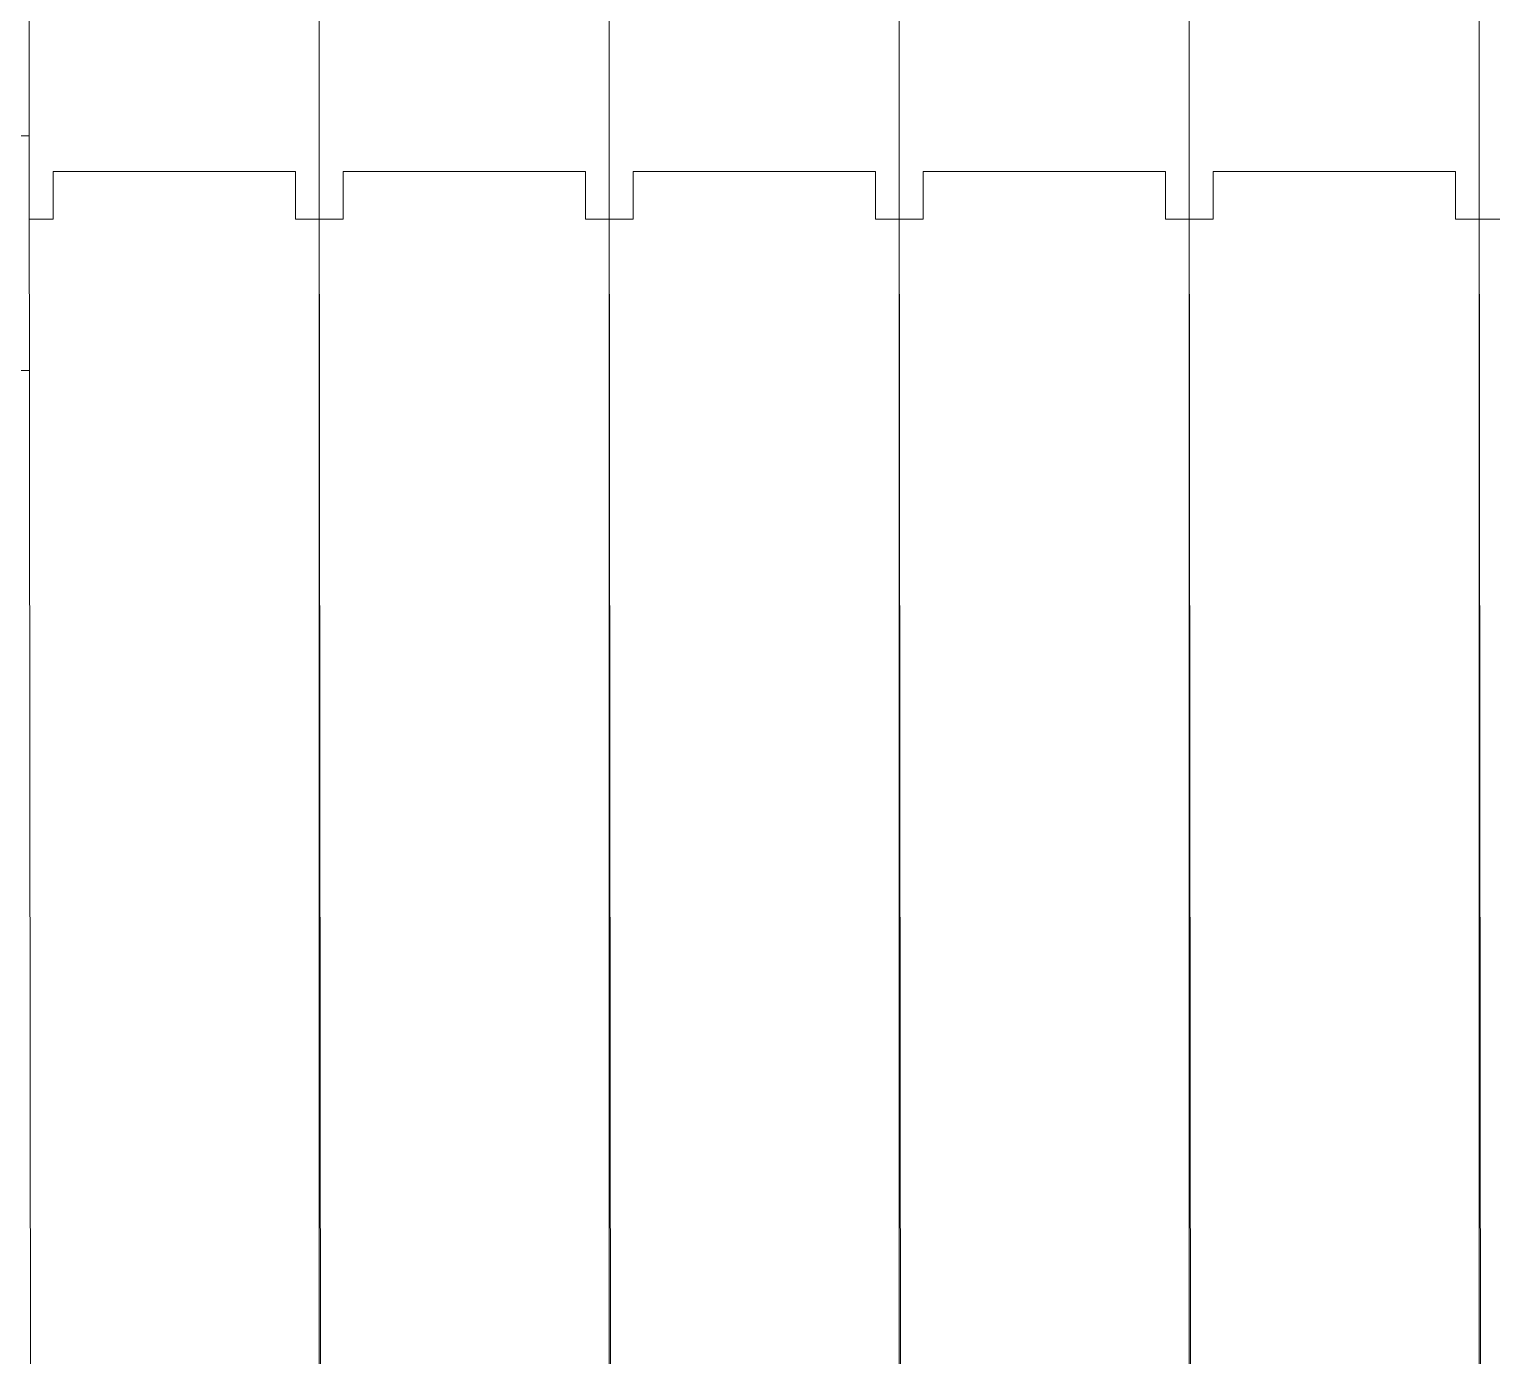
# Model space of a CAD drawing. Header units: millimetres. Extents: x 1359 to 3577, y 1336 to 3557.
# Drawn here: x 1747.06 to 1777.83, y 2548.72 to 2576.61 of the extents above; entities that cross this region are included whole.
import ezdxf

# ---------------------------------------------------------------- set-up
doc = ezdxf.new("R2010")
doc.units = ezdxf.units.MM
doc.layers.add('000-PI-Oprema', color=30, linetype='Continuous', lineweight=5)
doc.layers.add('002-PI-Kabelska kanalica', color=150, linetype='Continuous')

msp = doc.modelspace()

# ---------------------------------------------------------------- linework, layer by layer
at = {"layer": '000-PI-Oprema', "color": 0, "linetype": 'ByBlock', "lineweight": 0}
for p, q in [((1747.065, 2574.322), (1747.065, 2584.672)), ((1747.065, 2574.322), (1747.065, 2584.672)), ((1753.165, 2574.322), (1753.165, 2584.672)), ((1753.165, 2574.322), (1753.165, 2584.672)), ((1753.165, 2574.322), (1753.165, 2584.672)), ((1753.165, 2574.322), (1753.165, 2584.672)), ((1759.265, 2574.322), (1759.265, 2584.672)), ((1759.265, 2574.322), (1759.265, 2584.672)), ((1759.265, 2574.322), (1759.265, 2584.672)), ((1759.265, 2574.322), (1759.265, 2584.672)), ((1765.365, 2574.322), (1765.365, 2584.672)), ((1765.365, 2574.322), (1765.365, 2584.672)), ((1765.365, 2574.322), (1765.365, 2584.672)), ((1765.365, 2574.322), (1765.365, 2584.672)), ((1771.465, 2574.322), (1771.465, 2584.672)), ((1771.465, 2574.322), (1771.465, 2584.672)), ((1771.465, 2574.322), (1771.465, 2584.672)), ((1771.465, 2574.322), (1771.465, 2584.672)), ((1777.565, 2574.322), (1777.565, 2584.672)), ((1777.565, 2574.322), (1777.565, 2584.672)), ((1777.565, 2574.322), (1777.565, 2584.672)), ((1777.565, 2574.322), (1777.565, 2584.672)), ((1747.09, 2548.121), (1747.065, 2574.322)), ((1747.09, 2548.121), (1747.065, 2574.322)), ((1753.19, 2548.121), (1753.165, 2574.322)), ((1753.19, 2548.121), (1753.165, 2574.322)), ((1753.165, 2572.622), (1753.165, 2574.322)), ((1753.165, 2572.622), (1753.165, 2574.322)), ((1759.29, 2548.121), (1759.265, 2574.322)), ((1759.29, 2548.121), (1759.265, 2574.322)), ((1759.265, 2572.622), (1759.265, 2574.322)), ((1759.265, 2572.622), (1759.265, 2574.322)), ((1765.39, 2548.121), (1765.365, 2574.322)), ((1765.39, 2548.121), (1765.365, 2574.322)), ((1765.365, 2572.622), (1765.365, 2574.322)), ((1765.365, 2572.622), (1765.365, 2574.322)), ((1771.49, 2548.121), (1771.465, 2574.322)), ((1771.49, 2548.121), (1771.465, 2574.322)), ((1771.465, 2572.622), (1771.465, 2574.322)), ((1771.465, 2572.622), (1771.465, 2574.322)), ((1777.59, 2548.121), (1777.565, 2574.322)), ((1777.59, 2548.121), (1777.565, 2574.322)), ((1777.565, 2572.622), (1777.565, 2574.322)), ((1777.565, 2572.622), (1777.565, 2574.322)), ((1747.065, 2573.672), (1747.065, 2573.672)), ((1747.065, 2573.672), (1747.065, 2573.672)), ((1747.565, 2573.622), (1752.665, 2573.622)), ((1747.565, 2573.622), (1747.565, 2573.622)), ((1747.565, 2573.622), (1747.565, 2572.622)), ((1752.665, 2573.622), (1752.665, 2573.622)), ((1752.665, 2573.622), (1752.665, 2572.622)), ((1753.165, 2573.672), (1753.165, 2573.672)), ((1753.165, 2573.672), (1753.165, 2573.672)), ((1753.165, 2573.672), (1753.165, 2573.672)), ((1753.165, 2573.672), (1753.165, 2573.672)), ((1753.665, 2573.622), (1758.765, 2573.622)), ((1753.665, 2573.622), (1753.665, 2573.622)), ((1753.665, 2573.622), (1753.665, 2572.622)), ((1758.765, 2573.622), (1758.765, 2573.622)), ((1758.765, 2573.622), (1758.765, 2572.622)), ((1759.265, 2573.672), (1759.265, 2573.672)), ((1759.265, 2573.672), (1759.265, 2573.672)), ((1759.265, 2573.672), (1759.265, 2573.672)), ((1759.265, 2573.672), (1759.265, 2573.672)), ((1759.765, 2573.622), (1764.865, 2573.622)), ((1759.765, 2573.622), (1759.765, 2573.622)), ((1759.765, 2573.622), (1759.765, 2572.622)), ((1764.865, 2573.622), (1764.865, 2573.622)), ((1764.865, 2573.622), (1764.865, 2572.622)), ((1765.365, 2573.672), (1765.365, 2573.672)), ((1765.365, 2573.672), (1765.365, 2573.672)), ((1765.365, 2573.672), (1765.365, 2573.672)), ((1765.365, 2573.672), (1765.365, 2573.672)), ((1765.865, 2573.622), (1770.965, 2573.622)), ((1765.865, 2573.622), (1765.865, 2573.622)), ((1765.865, 2573.622), (1765.865, 2572.622)), ((1770.965, 2573.622), (1770.965, 2573.622)), ((1770.965, 2573.622), (1770.965, 2572.622)), ((1771.465, 2573.672), (1771.465, 2573.672)), ((1771.465, 2573.672), (1771.465, 2573.672)), ((1771.465, 2573.672), (1771.465, 2573.672)), ((1771.465, 2573.672), (1771.465, 2573.672)), ((1771.965, 2573.622), (1777.065, 2573.622)), ((1771.965, 2573.622), (1771.965, 2573.622)), ((1771.965, 2573.622), (1771.965, 2572.622)), ((1777.065, 2573.622), (1777.065, 2573.622)), ((1777.065, 2573.622), (1777.065, 2572.622)), ((1777.565, 2573.672), (1777.565, 2573.672)), ((1777.565, 2573.672), (1777.565, 2573.672)), ((1777.565, 2573.672), (1777.565, 2573.672)), ((1777.565, 2573.672), (1777.565, 2573.672)), ((1747.065, 2572.872), (1747.065, 2572.872)), ((1747.065, 2572.872), (1747.065, 2572.872)), ((1753.165, 2572.872), (1753.165, 2572.872)), ((1753.165, 2572.872), (1753.165, 2572.872)), ((1753.165, 2572.872), (1753.165, 2572.872)), ((1753.165, 2572.872), (1753.165, 2572.872)), ((1759.265, 2572.872), (1759.265, 2572.872)), ((1759.265, 2572.872), (1759.265, 2572.872)), ((1759.265, 2572.872), (1759.265, 2572.872)), ((1759.265, 2572.872), (1759.265, 2572.872)), ((1765.365, 2572.872), (1765.365, 2572.872)), ((1765.365, 2572.872), (1765.365, 2572.872)), ((1765.365, 2572.872), (1765.365, 2572.872)), ((1765.365, 2572.872), (1765.365, 2572.872)), ((1771.465, 2572.872), (1771.465, 2572.872)), ((1771.465, 2572.872), (1771.465, 2572.872)), ((1771.465, 2572.872), (1771.465, 2572.872)), ((1771.465, 2572.872), (1771.465, 2572.872)), ((1777.565, 2572.872), (1777.565, 2572.872)), ((1777.565, 2572.872), (1777.565, 2572.872)), ((1777.565, 2572.872), (1777.565, 2572.872)), ((1777.565, 2572.872), (1777.565, 2572.872)), ((1747.065, 2572.622), (1747.065, 2572.622)), ((1747.565, 2572.622), (1747.065, 2572.622)), ((1747.065, 2572.622), (1747.065, 2572.622)), ((1747.565, 2572.622), (1747.565, 2572.622)), ((1752.665, 2572.622), (1752.665, 2572.622)), ((1753.165, 2572.622), (1752.665, 2572.622)), ((1753.165, 2572.622), (1753.165, 2572.622)), ((1753.665, 2572.622), (1753.165, 2572.622)), ((1753.165, 2572.622), (1753.165, 2572.622)), ((1753.165, 2572.622), (1753.165, 2572.622)), ((1753.165, 2572.622), (1753.165, 2546.322)), ((1753.165, 2572.622), (1753.165, 2572.622)), ((1753.165, 2572.622), (1753.165, 2546.322)), ((1753.665, 2572.622), (1753.665, 2572.622)), ((1758.765, 2572.622), (1758.765, 2572.622)), ((1759.265, 2572.622), (1758.765, 2572.622)), ((1759.265, 2572.622), (1759.265, 2572.622)), ((1759.765, 2572.622), (1759.265, 2572.622)), ((1759.265, 2572.622), (1759.265, 2572.622)), ((1759.265, 2572.622), (1759.265, 2572.622)), ((1759.265, 2572.622), (1759.265, 2546.322)), ((1759.265, 2572.622), (1759.265, 2572.622)), ((1759.265, 2572.622), (1759.265, 2546.322)), ((1759.765, 2572.622), (1759.765, 2572.622)), ((1764.865, 2572.622), (1764.865, 2572.622)), ((1765.365, 2572.622), (1764.865, 2572.622)), ((1765.365, 2572.622), (1765.365, 2572.622)), ((1765.865, 2572.622), (1765.365, 2572.622)), ((1765.365, 2572.622), (1765.365, 2572.622)), ((1765.365, 2572.622), (1765.365, 2572.622)), ((1765.365, 2572.622), (1765.365, 2546.322)), ((1765.365, 2572.622), (1765.365, 2572.622)), ((1765.365, 2572.622), (1765.365, 2546.322)), ((1765.865, 2572.622), (1765.865, 2572.622)), ((1770.965, 2572.622), (1770.965, 2572.622)), ((1771.465, 2572.622), (1770.965, 2572.622)), ((1771.465, 2572.622), (1771.465, 2572.622)), ((1771.965, 2572.622), (1771.465, 2572.622)), ((1771.465, 2572.622), (1771.465, 2572.622)), ((1771.465, 2572.622), (1771.465, 2572.622)), ((1771.465, 2572.622), (1771.465, 2546.322)), ((1771.465, 2572.622), (1771.465, 2572.622)), ((1771.465, 2572.622), (1771.465, 2546.322)), ((1771.965, 2572.622), (1771.965, 2572.622)), ((1777.065, 2572.622), (1777.065, 2572.622)), ((1777.565, 2572.622), (1777.065, 2572.622)), ((1777.565, 2572.622), (1777.565, 2572.622)), ((1778.065, 2572.622), (1777.565, 2572.622)), ((1777.565, 2572.622), (1777.565, 2572.622)), ((1777.565, 2572.622), (1777.565, 2572.622)), ((1777.565, 2572.622), (1777.565, 2546.322)), ((1777.565, 2572.622), (1777.565, 2572.622)), ((1777.565, 2572.622), (1777.565, 2546.322)), ((1747.065, 2571.912), (1747.065, 2571.912)), ((1747.065, 2571.912), (1747.065, 2571.912)), ((1753.165, 2571.912), (1753.165, 2571.912)), ((1753.165, 2571.912), (1753.165, 2571.912)), ((1753.165, 2571.912), (1753.165, 2571.912)), ((1753.165, 2571.912), (1753.165, 2571.912)), ((1759.265, 2571.912), (1759.265, 2571.912)), ((1759.265, 2571.912), (1759.265, 2571.912)), ((1759.265, 2571.912), (1759.265, 2571.912)), ((1759.265, 2571.912), (1759.265, 2571.912)), ((1765.365, 2571.912), (1765.365, 2571.912)), ((1765.365, 2571.912), (1765.365, 2571.912)), ((1765.365, 2571.912), (1765.365, 2571.912)), ((1765.365, 2571.912), (1765.365, 2571.912)), ((1771.465, 2571.912), (1771.465, 2571.912)), ((1771.465, 2571.912), (1771.465, 2571.912)), ((1771.465, 2571.912), (1771.465, 2571.912)), ((1771.465, 2571.912), (1771.465, 2571.912)), ((1777.565, 2571.912), (1777.565, 2571.912)), ((1777.565, 2571.912), (1777.565, 2571.912)), ((1777.565, 2571.912), (1777.565, 2571.912)), ((1777.565, 2571.912), (1777.565, 2571.912))]:
    msp.add_line(p, q, dxfattribs=at)
at = {"layer": '002-PI-Kabelska kanalica', "color": 0, "linetype": 'ByBlock', "lineweight": 0, "ltscale": 0.25}
for p, q in [((1714.054, 2574.429), (1747.065, 2574.37)), ((1714.054, 2569.429), (1747.069, 2569.435)), ((1753.165, 2569.439), (1753.169, 2569.439)), ((1753.165, 2569.436), (1753.169, 2569.436)), ((1759.265, 2569.437), (1759.269, 2569.437)), ((1765.365, 2569.437), (1765.369, 2569.437))]:
    msp.add_line(p, q, dxfattribs=at)

doc.saveas('drawing.dxf')
